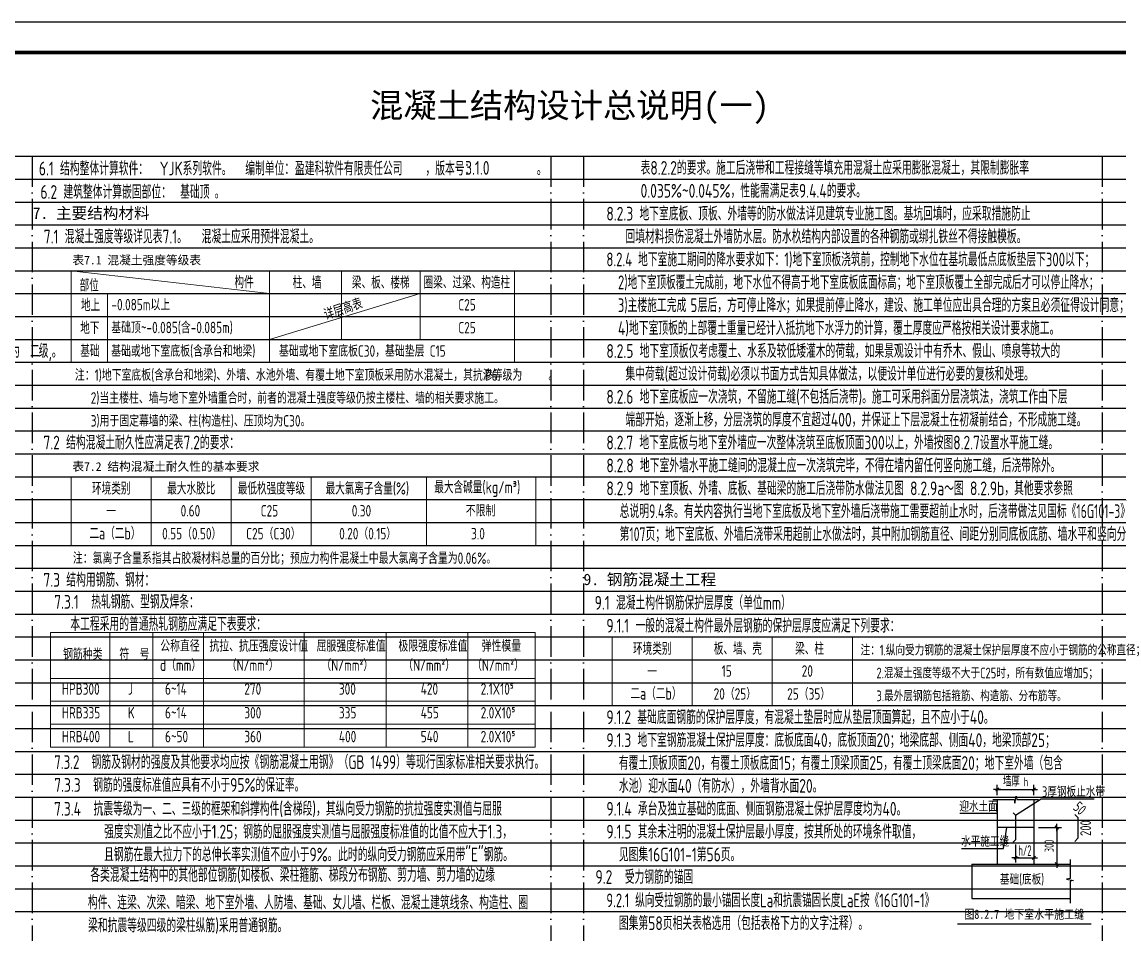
# Model space of a CAD drawing. Extents: x -461650 to 361314, y 245336 to 769729.
# Drawn here: x -410832 to -374866, y 706196 to 736083 of the extents above; entities that cross this region are included whole.
import ezdxf
from ezdxf.enums import TextEntityAlignment as Align

# ---------------------------------------------------------------- set-up
doc = ezdxf.new("R2010")
doc.units = 0
doc.header["$LTSCALE"] = 1000
for name, pattern in [('D1', [14, 10, -2, 0, -2]), ('D3轴线点划线', [18.5, 12, -3, 0.5, -3]), ('DASHED', [0.75, 0.5, -0.25]), ('H3普通虚线', [4.2, 3, -1.2])]:
    doc.linetypes.add(name, pattern=pattern)
doc.layers.get('0').update_dxf_attribs({"linetype": 'CONTINUOUS'})
doc.layers.get('DEFPOINTS').update_dxf_attribs({"linetype": 'CONTINUOUS'})
for name, color, linetype in [('C-SHET-TTLB', 11, 'CONTINUOUS'), ('S-DETL-AXIS', 8, 'D3轴线点划线'), ('S-DETL-DIM', 151, 'CONTINUOUS'), ('S-DETL-LINE1', 2, 'CONTINUOUS'), ('S-DETL-RBAR', 1, 'CONTINUOUS'), ('S-DETL-TEXT', 7, 'CONTINUOUS')]:
    doc.layers.add(name, color=color, linetype=linetype)
doc.layers.add('S-1-TEXT', color=7, linetype='CONTINUOUS', lineweight=18)
doc.layers.add('S-1-修改', color=23, linetype='CONTINUOUS', lineweight=18)
doc.styles.add('TS', font='tssdeng.shx', dxfattribs={"width": 0.7, "bigfont": 'tssdchn.shx'})
doc.styles.add('TXT1', font='tssdeng.shx', dxfattribs={"width": 0.75, "bigfont": 'tssdchn.shx'})
doc.styles.add('黑体', font='simhei.ttf')
doc.dimstyles.new('DIM25', dxfattribs={"dimtxt": 300, "dimasz": 0.8, "dimexe": 150, "dimexo": 150, "dimgap": 100, "dimtad": 1, "dimdec": 0, "dimlfac": 0.25, "dimrnd": 1, "dimzin": 0, "dimdsep": 46, "dimtxsty": 'TS', "dimblk": '_DIMX', "dimcen": 0, "dimclrd": 256, "dimclre": 256, "dimclrt": 43, "dimadec": 1, "dimazin": 0, "dimtfac": 1, "dimtdec": 0, "dimtix": 1, "dimtmove": 2, "dimatfit": 3, "dimldrblk": 'ARCHTICK', "dimfxl": 0, "dimtolj": 1, "dimtzin": 1, "dimarcsym": 0})

# ---------------------------------------------------------------- blocks, each defined once
blk = doc.blocks.new('_DIMX')
blk.add_line((-150, 0), (150, 0))
at = {"const_width": 50}
blk.add_lwpolyline([(-70, -70), (70, 70)], dxfattribs=at)
blk = doc.blocks.new('*D156')
at = {"layer": 'DEFPOINTS', "color": 0}
for p in [(-377658, 709685), (-377658, 708485), (-376908, 708485)]:
    blk.add_point(p, dxfattribs=at)
at = {"layer": 'S-DETL-DIM', "lineweight": -2}
for p, q in [((-377508, 709685), (-376758, 709685)), ((-376908, 709684), (-376908, 708486)), ((-377508, 708485), (-376758, 708485))]:
    blk.add_line(p, q, dxfattribs=at)
at = {"layer": 'S-DETL-DIM', "lineweight": -2, "xscale": 0.8, "yscale": 0.8, "zscale": 0.8}
for p, rotation in [((-376908, 709685), 90), ((-376908, 708485), 270)]:
    blk.add_blockref('_DIMX', p, dxfattribs=dict(at, rotation=rotation))
at = {"layer": 'S-DETL-DIM', "color": 43, "insert": (-377158, 709085), "char_height": 300, "attachment_point": 5, "rotation": 90, "style": 'TS'}
blk.add_mtext('\\A1;300', dxfattribs=at)
blk = doc.blocks.new('_ArchTick')
at = {"color": 0, "linetype": 'ByBlock', "const_width": 0.15}
blk.add_lwpolyline([(-0.5, -0.5), (0.5, 0.5)], dxfattribs=at)
blk = doc.blocks.new('*D157')
at = {"layer": 'DEFPOINTS', "color": 0}
for p in [(-377658, 710936), (-378858, 710601), (-377658, 710601)]:
    blk.add_point(p, dxfattribs=at)
at = {"layer": 'S-DETL-DIM', "lineweight": -2}
for p, q in [((-378858, 710751), (-378858, 711086)), ((-377658, 710751), (-377658, 711086)), ((-378857, 710936), (-377659, 710936))]:
    blk.add_line(p, q, dxfattribs=at)
at = {"layer": 'S-DETL-DIM', "lineweight": -2, "xscale": 0.8, "yscale": 0.8, "zscale": 0.8, "rotation": 180}
blk.add_blockref('_DIMX', (-378858, 710936), dxfattribs=at)
at = {"layer": 'S-DETL-DIM', "lineweight": -2, "xscale": 0.8, "yscale": 0.8, "zscale": 0.8}
blk.add_blockref('_DIMX', (-377658, 710936), dxfattribs=at)
at = {"layer": 'S-DETL-DIM', "color": 43, "insert": (-378258, 711186), "char_height": 300, "attachment_point": 5, "style": 'TS'}
blk.add_mtext('\\A1;墙厚 h', dxfattribs=at)
blk = doc.blocks.new('*D158')
at = {"layer": 'DEFPOINTS', "color": 0}
for p in [(-378258, 709285), (-377658, 709285), (-377658, 708694)]:
    blk.add_point(p, dxfattribs=at)
at = {"layer": 'S-DETL-DIM', "lineweight": -2}
for p, q in [((-378258, 709135), (-378258, 708544)), ((-377658, 709135), (-377658, 708544)), ((-378257, 708694), (-377659, 708694))]:
    blk.add_line(p, q, dxfattribs=at)
at = {"layer": 'S-DETL-DIM', "lineweight": -2, "xscale": 0.8, "yscale": 0.8, "zscale": 0.8, "rotation": 180}
blk.add_blockref('_DIMX', (-378258, 708694), dxfattribs=at)
at = {"layer": 'S-DETL-DIM', "lineweight": -2, "xscale": 0.8, "yscale": 0.8, "zscale": 0.8}
blk.add_blockref('_DIMX', (-377658, 708694), dxfattribs=at)
at = {"layer": 'S-DETL-DIM', "color": 43, "insert": (-377958, 708944), "char_height": 300, "attachment_point": 5, "style": 'TS'}
blk.add_mtext('\\A1;   ', dxfattribs=at)

msp = doc.modelspace()

# ---------------------------------------------------------------- linework, layer by layer
at = {"layer": 'C-SHET-TTLB'}
msp.add_lwpolyline([(-347578.08, 736083.4), (-347578.08, 676683.4), (-431678.08, 676683.4), (-431678.08, 736083.4)], close=True, dxfattribs=at)
at = {"layer": 'C-SHET-TTLB', "const_width": 120}
msp.add_lwpolyline([(-429838.08, 735083.4), (-348578.08, 735083.4), (-348578.08, 677683.4), (-429838.08, 677683.4)], close=True, dxfattribs=at)
at = {"layer": 'DEFPOINTS', "color": 252}
for p, q in [((-429838.08, 731683.4), (-355578.08, 731683.4)), ((-429838.08, 730933.4), (-355578.08, 730933.4)), ((-429838.08, 730183.4), (-355578.08, 730183.4)), ((-429838.08, 729433.4), (-355578.08, 729433.4)), ((-429838.08, 728683.4), (-355578.08, 728683.4)), ((-429838.08, 727933.4), (-355578.08, 727933.4)), ((-429838.08, 727183.4), (-355578.08, 727183.4)), ((-429838.08, 726433.4), (-355578.08, 726433.4)), ((-429838.08, 725683.4), (-355578.08, 725683.4)), ((-429838.08, 724933.4), (-355578.08, 724933.4)), ((-429838.08, 724183.4), (-355578.08, 724183.4)), ((-429838.08, 723433.4), (-355578.08, 723433.4)), ((-429838.08, 722683.4), (-355578.08, 722683.4)), ((-429838.08, 721933.4), (-355578.08, 721933.4)), ((-429838.08, 721183.4), (-355578.08, 721183.4)), ((-429838.08, 720433.4), (-355578.08, 720433.4)), ((-429838.08, 719683.4), (-355578.08, 719683.4)), ((-429838.08, 718933.4), (-355578.08, 718933.4)), ((-429838.08, 718183.4), (-355578.08, 718183.4)), ((-429838.08, 717433.4), (-355578.08, 717433.4)), ((-429838.08, 716683.4), (-355578.08, 716683.4)), ((-429838.08, 715933.4), (-355578.08, 715933.4)), ((-429838.08, 715183.4), (-355578.08, 715183.4)), ((-429838.08, 714433.4), (-355578.08, 714433.4)), ((-429838.08, 713683.4), (-355578.08, 713683.4)), ((-429838.08, 712933.4), (-355578.08, 712933.4)), ((-429838.08, 712183.4), (-355578.08, 712183.4)), ((-429838.08, 711433.4), (-355578.08, 711433.4)), ((-429838.08, 710683.4), (-355578.08, 710683.4)), ((-429838.08, 709933.4), (-355578.08, 709933.4)), ((-429838.08, 709183.4), (-355578.08, 709183.4)), ((-429838.08, 708433.4), (-355578.08, 708433.4)), ((-429838.08, 707683.4), (-355578.08, 707683.4)), ((-429838.08, 706933.4), (-355578.08, 706933.4))]:
    msp.add_line(p, q, dxfattribs=at)
at = {"layer": 'DEFPOINTS', "color": 252, "linetype": 'D1', "ltscale": 0.1}
for p, q in [((-410494.08, 731683.4), (-410494.08, 677683.4)), ((-393494.08, 731683.4), (-393494.08, 677683.4)), ((-392422.08, 731683.4), (-392422.08, 677683.4)), ((-375422.08, 731683.4), (-375422.08, 677683.4))]:
    msp.add_line(p, q, dxfattribs=at)
at = {"layer": 'S-1-TEXT', "color": 2}
for p, q in [((-394680.37, 727933.4), (-409220.87, 727933.4)), ((-409220.87, 727933.4), (-409220.87, 724933.4)), ((-402720.78, 727183.4), (-409220.87, 727933.4)), ((-400361.42, 727933.4), (-400361.42, 725683.4)), ((-397777.98, 727933.4), (-397777.98, 725683.4)), ((-394680.37, 724933.4), (-394680.37, 727933.4)), ((-409220.87, 727183.4), (-394680.37, 727183.4)), ((-408022.8, 727183.4), (-394680.37, 727183.4)), ((-408022.8, 727183.4), (-408022.8, 724933.4)), ((-408022.8, 726433.4), (-394680.37, 726433.4)), ((-409220.87, 725683.4), (-394680.37, 725683.4)), ((-408022.8, 725683.4), (-394680.37, 725683.4)), ((-408022.8, 725683.4), (-394680.37, 725683.4)), ((-409220.87, 724933.4), (-394680.37, 724933.4)), ((-406595.87, 721183.4), (-406595.87, 718933.4)), ((-403970.87, 721183.4), (-403970.87, 718933.4)), ((-401345.87, 721183.4), (-401345.87, 718933.4)), ((-397567.75, 721183.4), (-397567.75, 718933.4)), ((-409220.87, 720433.4), (-393989.62, 720433.4)), ((-409220.87, 719683.4), (-393989.62, 719683.4)), ((-409899.59, 716073.56), (-394012.68, 716073.56)), ((-409899.59, 716073.56), (-409899.59, 712323.56)), ((-407954.69, 716073.56), (-407954.69, 712323.56)), ((-406543.9, 716073.56), (-406543.9, 712323.56)), ((-404878.49, 716073.56), (-404878.49, 712323.56)), ((-401578.49, 716073.56), (-401578.49, 712323.56)), ((-398895.58, 716073.56), (-398895.58, 712323.56)), ((-396212.68, 716073.56), (-396212.68, 712323.56)), ((-394012.68, 716073.56), (-394012.68, 712323.56)), ((-388859.58, 715933.4), (-388859.58, 713683.4)), ((-386234.58, 715933.4), (-386234.58, 713683.4)), ((-391484.58, 715183.4), (-383609.58, 715183.4)), ((-409899.59, 714573.56), (-394012.68, 714573.56)), ((-391484.58, 714433.4), (-383609.58, 714433.4)), ((-409899.59, 713823.56), (-394012.68, 713823.56)), ((-409899.59, 713073.56), (-394012.68, 713073.56)), ((-409899.59, 712323.56), (-394012.68, 712323.56))]:
    msp.add_line(p, q, dxfattribs=at)
at = {"layer": 'S-1-TEXT', "color": 1}
msp.add_line((-402720.78, 727933.4), (-402720.78, 724933.4), dxfattribs=at)
at = {"layer": 'S-1-TEXT'}
msp.add_line((-402720.78, 725683.4), (-397777.98, 727183.4), dxfattribs=at)
at = {"layer": 'S-1-TEXT', "color": 2}
for points in [[(-393989.62, 721183.4), (-393989.62, 718933.4), (-409220.87, 718933.4), (-409220.87, 721183.4), (-393989.62, 721183.4)], [(-383609.58, 715933.4), (-383609.58, 713683.4), (-391484.58, 713683.4), (-391484.58, 715933.4), (-383609.58, 715933.4)]]:
    msp.add_lwpolyline(points, dxfattribs=at)
at = {"layer": 'S-DETL-AXIS', "linetype": 'H3普通虚线'}
msp.add_line((-377658.29, 709684.82), (-378858.29, 709684.82), dxfattribs=at)
at = {"layer": 'S-DETL-DIM'}
for p, q in [((-378279.26, 710483.82), (-378237.31, 710717.74)), ((-378237.31, 710717.74), (-378215.39, 710600.78)), ((-379008.29, 710600.78), (-378304.67, 710600.78)), ((-378304.67, 710600.78), (-378279.26, 710483.82)), ((-378215.39, 710600.78), (-377508.29, 710600.78)), ((-376473.08, 708634.82), (-376473.08, 708020.96)), ((-376473.08, 708020.96), (-376590.04, 707995.55)), ((-376590.04, 707995.55), (-376356.13, 707953.59)), ((-376356.13, 707953.59), (-376473.08, 707931.68)), ((-376473.08, 707931.68), (-376473.08, 707211.29))]:
    msp.add_line(p, q, dxfattribs=at)
at = {"layer": 'S-DETL-LINE1'}
for p, q in [((-378858.29, 710600.78), (-378858.29, 708484.82)), ((-377658.29, 710600.78), (-377658.29, 708484.82)), ((-379691.23, 708484.82), (-379691.23, 707361.29)), ((-379691.23, 708484.82), (-376473.08, 708484.82)), ((-379691.23, 707361.29), (-376473.08, 707361.29))]:
    msp.add_line(p, q, dxfattribs=at)
at = {"layer": 'S-DETL-RBAR', "color": 1, "const_width": 40}
msp.add_lwpolyline([(-378343.14, 710169.67), (-378258.29, 710084.82), (-378258.29, 709284.82), (-378343.14, 709199.97)], dxfattribs=at)
at = {"layer": 'S-DETL-RBAR', "color": 1}
msp.add_lwpolyline([(-376320.81, 710116.31), (-376214.99, 710010.49), (-376214.99, 709337.29), (-376320.81, 709231.46)], dxfattribs=at)
at = {"layer": 'S-DETL-TEXT'}
for p, q in [((-377423.4, 710612.12), (-378258.29, 710084.82)), ((-375682.35, 710612.12), (-377423.4, 710612.12)), ((-380090.71, 710162.56), (-378858.29, 710162.56)), ((-378659.01, 709002.34), (-378539.74, 709684.82)), ((-380025.76, 709002.34), (-378659.01, 709002.34))]:
    msp.add_line(p, q, dxfattribs=at)
at = {"layer": 'S-DETL-TEXT', "const_width": 50}
msp.add_lwpolyline([(-380171.3, 706525.83), (-375773.3, 706525.83)], dxfattribs=at)

# ---------------------------------------------------------------- texts
at = {"layer": 'S-1-TEXT', "style": '黑体'}
for s, height, p in [('混凝土结构设计总说明(一)', 800, (-399421.76, 732951.14)), ('7. 主要结构材料', 375, (-410481.46, 729629.36)), ('表7.1 混凝土强度等级表', 281.25, (-409179.18, 728137.35)), ('表7.2 结构混凝土耐久性的基本要求', 281.25, (-409180.27, 721374.71)), ('9. 钢筋混凝土工程', 375, (-392422.08, 717629.36))]:
    msp.add_text(s, height=height, dxfattribs=at).set_placement(p)
at = {"layer": 'S-1-TEXT', "style": 'TS'}
for s, height, width, p in [('编制单位：                     ，版本号：          。', 450, 0.75, (-403510.34, 731055.85)), ('       表8.2.2的要求。施工后浇带和工程接缝等填充用混凝土应采用膨胀混凝土，其限制膨胀率', 450, 0.75, (-391986.84, 731075.83)), ('6.1 结构整体计算软件：', 450, 0.75, (-410276.63, 731055.85)), ('6.2 建筑整体计算嵌固部位：       。', 450, 0.75, (-410226.68, 730287.46)), ('       0.035%%%~0.045%%%，性能需满足表9.4.4的要求。', 450, 0.75, (-391986.84, 730325.83)), ('8.2.3 地下室底板、顶板、外墙等的防水做法详见建筑专业施工图。基坑回填时，应采取措施防止', 450, 0.75, (-391673.03, 729575.83)), ('7.1 混凝土强度等级详见表7.1。', 450, 0.75, (-410116.65, 728825.83)), ('       回填材料损伤混凝土外墙防水层。防水杦结构内部设置的各种钢筋或绑扎铁丝不得接触模板。', 450, 0.75, (-392481.84, 728825.83)), ('8.2.4 地下室施工期间的降水要求如下：1)地下室顶板浇筑前，控制地下水位在基坑最低点底板垫层下300以下；', 450, 0.71, (-391673.03, 728075.83)), ('梁、板、楼梯', 400, 0.75, (-400013.94, 727344.14)), ('圈梁、过梁、构造柱', 400, 0.75, (-397664.21, 727347.46)), ('2)地下室顶板覆土完成前，地下水位不得高于地下室底板底面标高；地下室顶板覆土全部完成后才可以停止降水；', 450, 0.7, (-391292.14, 727325.83)), ('地上', 400, 0.75, (-408896.87, 726602.66)), ('C25', 375, 0.75, (-396526.65, 726628.11)), ('3)主楼施工完成  层后，方可停止降水；如果提前停止降水，建设、施工单位应出具合理的方案且必须征得设计同意；', 450, 0.68, (-391292.14, 726575.83)), ('地下', 400, 0.75, (-408920.38, 725855.03)), ('C25', 375, 0.75, (-396526.65, 725878.11)), ('4)地下室顶板的上部覆土重量已经计入抵抗地下水浮力的计算，覆土厚度应严格按相关设计要求施工。', 450, 0.75, (-391292.14, 725825.83)), ('基础', 400, 0.75, (-408920.38, 725105.03)), ('8.2.5 地下室顶板仅考虑覆土、水系及较低矮灌木的荷载，如果景观设计中有乔木、假山、喷泉等较大的', 450, 0.75, (-391673.03, 725075.83)), ('       集中荷载(超过设计荷载)必须以书面方式告知具体做法，以便设计单位进行必要的复核和处理。', 450, 0.75, (-392481.84, 724325.83)), ('8.2.6 地下室底板应一次浇筑，不留施工缝(不包括后浇带)。施工可采用斜面分层浇筑法，浇筑工作由下层', 450, 0.75, (-391673.03, 723575.83)), ('       端部开始，逐渐上移，分层浇筑的厚度不宜超过400，并保证上下层混凝土在初凝前结合，不形成施工缝。', 450, 0.75, (-392481.84, 722825.83)), ('7.2 结构混凝土耐久性应满足表7.2的要求：', 450, 0.75, (-410129.27, 722075.83)), ('8.2.7 地下室底板与地下室外墙应一次整体浇筑至底板顶面300以上，外墙按图8.2.7设置水平施工缝。', 450, 0.75, (-391673.03, 722075.83)), ('8.2.8 地下室外墙水平施工缝间的混凝土应一次浇筑完毕，不得在墙内留任何竖向施工缝，后浇带除外。', 450, 0.75, (-391673.03, 721325.83)), ('8.2.9 地下室顶板、外墙、底板、基础梁的施工后浇带防水做法见图 8.2.9a～图 8.2.9b，其他要求参照', 450, 0.75, (-391673.03, 720575.83)), ('0.60', 375, 0.75, (-405629.53, 719878.11)), ('C25', 375, 0.75, (-403004.53, 719878.11)), ('0.30', 375, 0.75, (-400019.5, 719878.11)), ('不限制', 375, 0.75, (-396282.29, 719878.11)), ('       总说明9.4条。有关内容执行当地下室底板及地下室外墙后浇带施工需要超前止水时，后浇带做法见国标《16G101-3》', 450, 0.65, (-392481.84, 719825.83)), ('0.55（0.50）', 375, 0.75, (-406236.27, 719128.11)), ('C25（C30）', 375, 0.75, (-403481.83, 719128.11)), ('0.20（0.15）', 375, 0.75, (-400432.43, 719128.11)), ('3.0', 375, 0.75, (-396108.24, 719128.11)), ('       第107页；地下室底板、外墙后浇带采用超前止水做法时，其中附加钢筋直径、间距分别同底板底筋、墙水平和竖向分布筋。', 450, 0.65, (-392481.84, 719075.83)), ('7.3 结构用钢筋、钢材：', 450, 0.75, (-410129.27, 717575.83)), ('7.3.1  热轧钢筋、型钢及焊条：', 450, 0.75, (-409774.44, 716855.98)), ('9.1 混凝土构件钢筋保护层厚度（单位mm）', 450, 0.75, (-392057.27, 716825.83)), ('  本工程采用的普通热轧钢筋应满足下表要求：', 450, 0.75, (-409655.84, 716130.5)), ('9.1.1 一般的混凝土构件最外层钢筋的保护层厚度应满足下列要求：', 450, 0.75, (-391673.03, 716075.83)), ('注：1.纵向受力钢筋的混凝土保护层厚度不应小于钢筋的公称直径；', 350, 0.75, (-383339.74, 715325.83)), ('15', 375, 0.75, (-387893.23, 714628.11)), ('20', 375, 0.75, (-385268.23, 714628.11)), ('2.混凝土强度等级不大于C25时，所有数值应增加5；', 350, 0.75, (-382818.78, 714575.83)), ('20（25）', 375, 0.75, (-388156.48, 713878.11)), ('25（35）', 375, 0.75, (-385745.54, 713878.11)), ('3.最外层钢筋包括箍筋、构造筋、分布筋等。', 350, 0.75, (-382818.78, 713825.83)), ('9.1.2 基础底面钢筋的保护层厚度，有混凝土垫层时应从垫层顶面算起，且不应小于40。', 450, 0.75, (-391673.03, 713075.83)), ('9.1.3 地下室钢筋混凝土保护层厚度：底板底面40，底板顶面20；地梁底部、侧面40，地梁顶部25；', 450, 0.75, (-391673.03, 712325.83)), ('7.3.2  钢筋及钢材的强度及其他要求均应按《钢筋混凝土用钢》（GB 1499）等现行国家标准相关要求执行。', 450, 0.72, (-409774.44, 711605.98)), ('  有覆土顶板顶面20，有覆土顶板底面15；有覆土顶梁顶面25，有覆土顶梁底面20；地下室外墙（包含', 450, 0.75, (-391673.03, 711575.83)), ('7.3.3  钢筋的强度标准值应具有不小于95%%%的保证率。', 450, 0.75, (-409774.44, 710855.98)), ('  水池）迎水面40（有防水），外墙背水面20。', 450, 0.75, (-391673.03, 710825.83)), ('7.3.4  抗震等级为一、二、三级的框架和斜撑构件(含梯段)，其纵向受力钢筋的抗拉强度实测值与屈服', 450, 0.75, (-409778.48, 710075.83)), ('9.1.4 承台及独立基础的底面、侧面钢筋混凝土保护层厚度均为40。', 450, 0.75, (-391673.03, 710075.83)), ('        强度实测值之比不应小于1.25；钢筋的屈服强度实测值与屈服强度标准值的比值不应大于1.3，', 450, 0.75, (-409778.48, 709325.83)), ('9.1.5 其余未注明的混凝土保护层最小厚度，按其所处的环境条件取值，', 450, 0.75, (-391673.03, 709325.83)), ('        且钢筋在最大拉力下的总伸长率实测值不应小于9%%%。', 450, 0.75, (-409778.48, 708575.83)), ('  见图集16G101-1第56页。', 450, 0.75, (-391673.03, 708575.83)), ('各类混凝土结构中的其他部位钢筋(如楼板、梁柱箍筋、梯段分布钢筋、剪力墙、剪力墙的边缘', 450, 0.75, (-408590.86, 707904.55)), ('9.2  受力钢筋的锚固', 450, 0.75, (-392030.81, 707841)), ('构件、连梁、次梁、暗梁、地下室外墙、人防墙、基础、女儿墙、栏板、混凝土建筑线条、构造柱、圈', 450, 0.75, (-408670.28, 707003.21)), ('9.2.1 纵向受拉钢筋的最小锚固长度L\x8ea\x8f和抗震锚固长度L\x8eaE\x8f按《16G101-1》', 450, 0.7, (-391673.03, 707075.83)), ('梁和抗震等级四级的梁柱纵筋)采用普通钢筋。', 450, 0.75, (-408662.84, 706253.21)), ('  图集第58页相关\x8f表格选用（包括表格下方的文字注释）。', 450, 0.75, (-391673.03, 706325.83))]:
    msp.add_text(s, height=height, dxfattribs=dict(at, width=width)).set_placement(p)
at = {"layer": 'S-1-TEXT', "linetype": 'DASHED', "style": 'TS', "width": 0.75}
for s, height, p in [('部位', 400, (-408943.47, 727250.55)), ('构件', 400, (-403866.12, 727356.03)), ('柱、墙', 400, (-401957.8, 727345.8)), ('1.4 本工程建筑抗震设防类别为         类，设计使用年限为    年，设计基准期       年，建筑结构安全等级为   级,。', 450, (-428201.27, 725075.83)), ('注：1)地下室底板(含承台和地梁)、外墙、水池外墙、有覆土地下室顶板采用防水混凝土，其抗渗等级为     。', 375, (-409096.13, 724325.83)), ('2)当主楼柱、墙与地下室外墙重合时，前者的混凝土强度等级仍按主楼柱、墙的相关要求施工。', 375, (-408576.69, 723575.83)), ('3)用于固定幕墙的梁、柱(构造柱)、压顶均为C30。', 375, (-408576.69, 722825.83)), ('环境类别', 400, (-408534.96, 720595.8)), ('最大水胶比', 400, (-406068.16, 720597.46)), ('最低杦强度等级', 400, (-403757.35, 720597.46)), ('最大氯离子含量(%%%)', 400, (-400878.69, 720597.46)), ('最大含碱量(kg/m\x8c3\x8d)', 400, (-397314.18, 720638.03)), ('一', 400, (-408066.57, 719847.46)), ('二a（二b）', 400, (-408620.09, 719127.74)), ('注：氯离子含量系指其占胶凝材料总量的百分比；预应力构件混凝土中最大氯离子含量为0.06%%%。', 375, (-409162.15, 718325.83)), ('公称直径', 375, (-406298.13, 715449.56)), ('抗拉、抗压强度设计值', 375, (-404686.69, 715449.56)), ('屈服强度标准值', 375, (-401174.25, 715449.56)), ('极限强度标准值', 375, (-398491.35, 715449.56)), ('弹性模量', 375, (-395762.87, 715449.56)), ('环境类别', 400, (-390798.66, 715345.8)), (' 板、墙、壳', 400, (-388331.87, 715347.46)), (' 梁、柱', 400, (-385665.61, 715347.46)), ('钢筋种类', 375, (-409485.14, 715177.29)), ('符  号', 375, (-407640.12, 715177.29)), ('d（mm%%140%%141）', 375, (-406305.57, 714819.56)), ('（N/mm%%1402%%141）', 375, (-404118.84, 714819.56)), ('（N/mm\x8c2\x8d）', 375, (-401018.03, 714819.56)), ('（N/mm\x8c2\x8d）', 375, (-398335.13, 714819.56)), ('（N/mm\x8c2\x8d）', 375, (-396076.38, 714819.56)), ('一', 400, (-390330.28, 714597.46)), ('HPB300', 375, (-409521.92, 714039.56)), ('J', 375, (-407357.37, 714039.56)), ('6~14', 375, (-406141.91, 714039.56)), ('270', 375, (-403542.73, 714039.56)), ('300', 375, (-400441.93, 714039.56)), ('420', 375, (-397759.02, 714039.56)), ('2.1X10\x8c5\x8d', 375, (-395793.87, 714039.56)), ('二a（二b）', 400, (-390883.8, 713877.74)), ('HRB335', 375, (-409521.92, 713259.56)), ('K', 375, (-407357.37, 713259.56)), ('6~14', 375, (-406141.91, 713259.56)), ('300', 375, (-403542.73, 713259.56)), ('335', 375, (-400441.93, 713259.56)), ('455', 375, (-397759.02, 713259.56)), ('2.0X10\x8c5\x8d', 375, (-395793.87, 713259.56)), ('HRB400', 375, (-409521.92, 712479.56)), ('L', 375, (-407357.37, 712479.56)), ('6~50', 375, (-406141.91, 712479.56)), ('360', 375, (-403542.73, 712479.56)), ('400', 375, (-400441.93, 712479.56)), ('540', 375, (-397759.02, 712479.56)), ('2.0X10\x8c5\x8d', 375, (-395793.87, 712479.56))]:
    msp.add_text(s, height=height, dxfattribs=at).set_placement(p)
at = {"layer": 'S-1-TEXT', "color": 1, "style": 'TS', "width": 0.75}
for s, p in [('-0.085m以上', (-407898.43, 726633.4)), ('基础顶~-0.085(含-0.085m)', (-407902.66, 725883.4)), ('基础或地下室底板(含承台和地梁)', (-407908.49, 725113.57)), ('基础或地下室底板C30，基础垫层 C15', (-402405.4, 725113.57)), ('P6', (-395653.71, 724325.83))]:
    msp.add_text(s, height=375, dxfattribs=at).set_placement(p)
at = {"layer": 'S-1-TEXT', "style": 'TS', "width": 0.75}
msp.add_text(' 详层高表', height=375, rotation=18.263572, dxfattribs=at).set_placement((-401019.53, 726249.28))
at = {"layer": 'S-1-修改', "color": 1, "style": 'TS', "width": 0.75}
for s, p in [('YJK系列软件。', (-406315.54, 731055.85)), ('盈建科软件有限责任公司', (-401882.34, 731055.85)), ('基础顶', (-405647.62, 730287.46)), ('    二', (-411389.27, 725075.83))]:
    msp.add_text(s, height=450, dxfattribs=at).set_placement(p)
at = {"layer": 'S-1-修改', "color": 1, "linetype": 'DASHED', "style": 'TS', "width": 0.75}
msp.add_text('3.1.0', height=450, dxfattribs=at).set_placement((-396301.81, 731075.83))
at = {"layer": 'S-1-修改', "color": 7, "style": 'TS', "width": 0.75}
msp.add_text('混凝土应采用预拌混凝土。', height=450, dxfattribs=at).set_placement((-404942.03, 728825.83))
at = {"layer": 'S-1-修改', "color": 0, "style": 'TS'}
for s, width, p in [('5', 0.7, (-388913.56, 726575.83)), ('此时的纵向受力钢筋应采用带"E"钢筋。', 0.75, (-400465.05, 708575.83))]:
    msp.add_text(s, height=450, dxfattribs=dict(at, width=width)).set_placement(p)
at = {"layer": 'S-DETL-DIM', "style": 'TS', "width": 0.6}
msp.add_text('h/2', height=350, dxfattribs=at).set_placement((-378164.35, 708758.05))
at = {"layer": 'S-DETL-TEXT', "style": 'TS', "width": 0.75}
for s, p in [('3厚钢板止水带', (-377393.91, 710688.2)), ('迎水土面', (-380102.6, 710205.96)), ('水平施工缝', (-380042.89, 709060.62)), ('基础(底板)', (-378771.16, 707815.12))]:
    msp.add_text(s, height=350, dxfattribs=at).set_placement(p)
at = {"layer": 'S-DETL-TEXT', "style": 'TXT1', "width": 0.75}
for s, rotation, p in [('50', 318.378408, (-376401.27, 710304.11)), ('200', 90, (-375786.73, 709411.28))]:
    msp.add_text(s, height=350, rotation=rotation, dxfattribs=at).set_placement(p)
at = {"layer": 'S-DETL-TEXT', "style": '黑体', "width": 0.8}
msp.add_text('图8.2.7 地下室水平施工缝', height=300, dxfattribs=at).set_placement((-377974.78, 706697), align=Align.CENTER)

# ---------------------------------------------------------------- dimensions: what is measured, and where the dimension line sits
at = {"layer": 'S-DETL-DIM'}
for base, p1, p2, text, picture, middle in [((-377658.29, 710936.18), (-378858.29, 710600.78), (-377658.29, 710600.78), '墙厚 h', '*D157', (-378258.29, 711186.18)), ((-377658.29, 708694.16), (-378258.29, 709284.82), (-377658.29, 709284.82), '   ', '*D158', (-377958.29, 708944.16))]:
    dim = msp.add_linear_dim(base=base, p1=p1, p2=p2, text=text, dimstyle='DIM25', dxfattribs=at)
    dim.commit()
    dim.dimension.update_dxf_attribs({"geometry": picture, "text_midpoint": middle})
dim = msp.add_linear_dim(base=(-376908.2, 708484.82), p1=(-377658.29, 709684.82), p2=(-377658.29, 708484.82), angle=90, dimstyle='DIM25', dxfattribs=at)
dim.commit()
dim.dimension.update_dxf_attribs({"geometry": '*D156', "text_midpoint": (-377158.2, 709084.82)})

doc.saveas('drawing.dxf')
